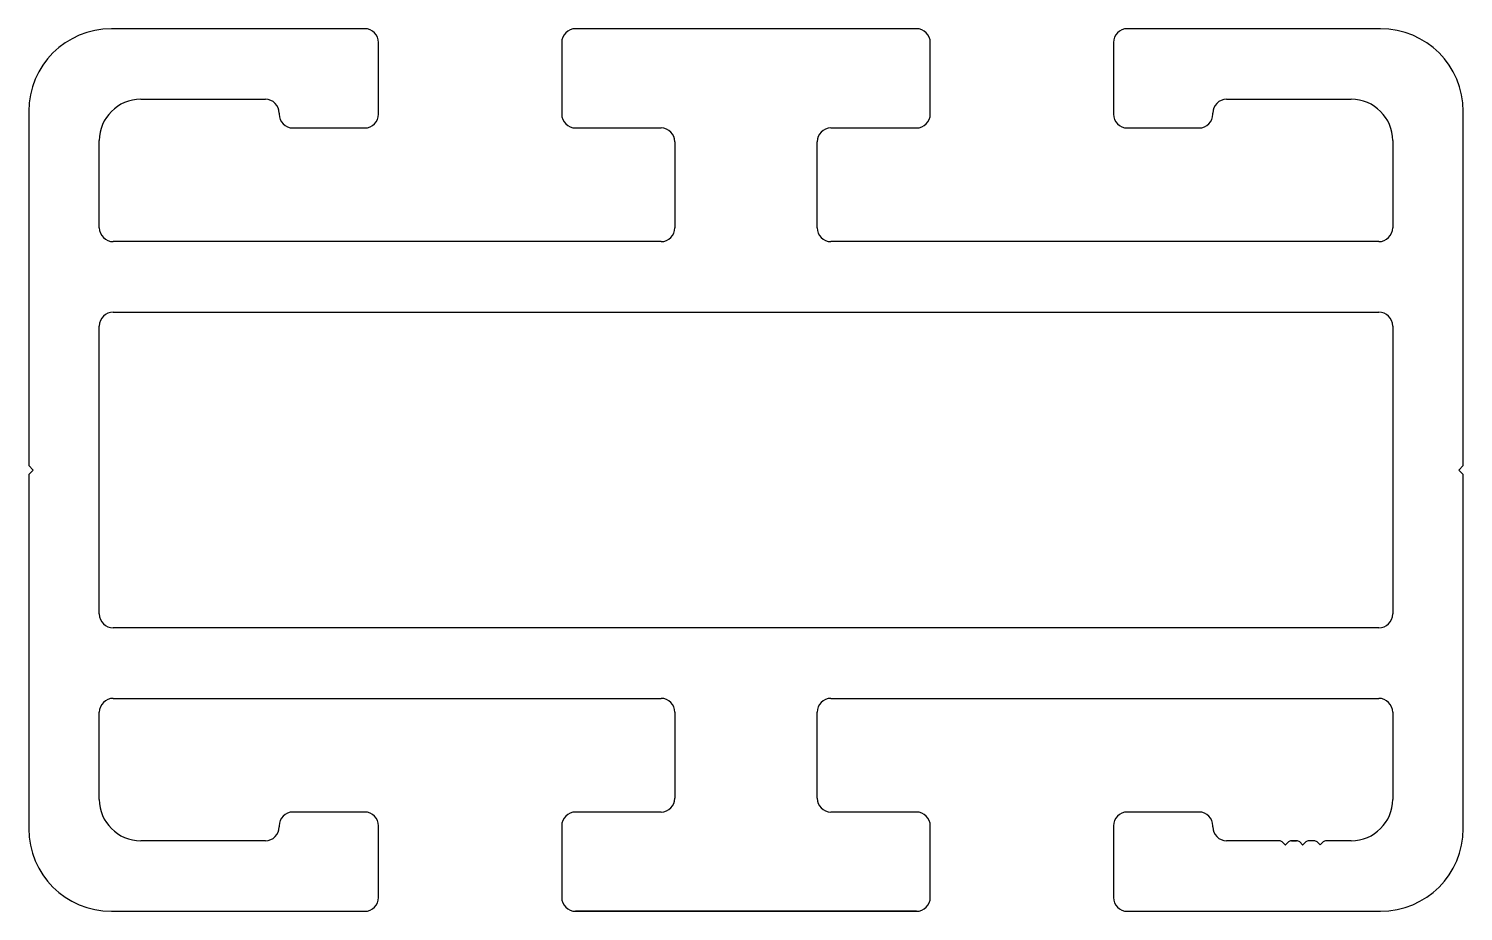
# Model space of a CAD drawing. Header units: inches. Extents: x -40.9 to 41.7, y -0.1 to 50.7.
import ezdxf

# ---------------------------------------------------------------- set-up
doc = ezdxf.new("R2010")
doc.units = ezdxf.units.IN
doc.header["$MEASUREMENT"] = 0

msp = doc.modelspace()

# ---------------------------------------------------------------- linework, layer by layer
at = {"color": 7}
for p, q in [((-21.531, 50.7), (-36.105, 50.7)), ((10.219, 50.7), (-9.403, 50.7)), ((36.92, 50.7), (22.347, 50.7)), ((-20.738, 45.779), (-20.738, 49.906)), ((-10.197, 49.906), (-10.197, 45.779)), ((11.012, 45.779), (11.012, 49.906)), ((21.553, 49.906), (21.553, 45.779)), ((-34.423, 46.636), (-27.246, 46.636)), ((28.062, 46.636), (35.239, 46.636)), ((-40.867, 45.938), (-40.867, 25.554)), ((-26.453, 45.842), (-26.453, 45.779)), ((27.268, 45.779), (27.268, 45.842)), ((41.683, 25.554), (41.683, 45.938)), ((-25.659, 44.985), (-21.531, 44.985)), ((-9.403, 44.985), (-4.482, 44.985)), ((5.297, 44.985), (10.219, 44.985)), ((22.347, 44.985), (26.475, 44.985)), ((-36.803, 39.238), (-36.803, 44.256)), ((-3.688, 44.191), (-3.688, 39.238)), ((4.504, 39.238), (4.504, 44.191)), ((37.619, 44.256), (37.619, 39.238)), ((-4.482, 38.445), (-36.009, 38.445)), ((36.825, 38.445), (5.297, 38.445)), ((-36.009, 34.381), (36.825, 34.381)), ((-36.803, 17.013), (-36.803, 33.587)), ((37.619, 33.587), (37.619, 17.013)), ((-40.867, 25.554), (-40.613, 25.3)), ((-40.613, 25.3), (-40.867, 25.046)), ((-40.867, 25.046), (-40.867, 4.663)), ((41.429, 25.3), (41.683, 25.554)), ((41.683, 25.046), (41.429, 25.3)), ((41.683, 4.663), (41.683, 25.046)), ((36.825, 16.22), (-36.009, 16.22)), ((-36.009, 12.156), (-4.482, 12.156)), ((5.297, 12.156), (36.825, 12.156)), ((-36.803, 6.344), (-36.803, 11.362)), ((-3.688, 11.362), (-3.688, 6.409)), ((4.504, 6.409), (4.504, 11.362)), ((37.619, 11.362), (37.619, 6.344)), ((-21.531, 5.615), (-25.659, 5.615)), ((-4.482, 5.615), (-9.403, 5.615)), ((10.219, 5.615), (5.297, 5.615)), ((26.475, 5.615), (22.347, 5.615)), ((-26.453, 4.821), (-26.453, 4.758)), ((-20.738, 0.694), (-20.738, 4.821)), ((-10.197, 4.821), (-10.197, 0.694)), ((11.012, 0.694), (11.012, 4.821)), ((21.553, 4.821), (21.553, 0.694)), ((27.268, 4.758), (27.268, 4.821)), ((-27.246, 3.964), (-34.423, 3.964)), ((31.09, 3.964), (28.062, 3.964)), ((31.438, 3.72), (31.267, 3.891)), ((31.62, 3.891), (31.449, 3.72)), ((32.09, 3.964), (31.797, 3.964)), ((31.797, 3.964), (32.09, 3.964)), ((32.09, 3.964), (31.797, 3.964)), ((31.797, 3.964), (32.09, 3.964)), ((32.09, 3.964), (31.797, 3.964)), ((32.438, 3.72), (32.267, 3.891)), ((32.62, 3.891), (32.449, 3.72)), ((33.09, 3.964), (32.797, 3.964)), ((33.438, 3.72), (33.267, 3.891)), ((33.62, 3.891), (33.449, 3.72)), ((35.239, 3.964), (33.797, 3.964)), ((-36.105, -0.1), (-21.531, -0.1)), ((-9.403, -0.1), (10.219, -0.1)), ((10.219, -0.1), (-9.403, -0.1)), ((22.347, -0.1), (36.92, -0.1))]:
    msp.add_line(p, q, dxfattribs=at)
for centre, radius, start, end in [((-36.105, 45.938), 4.762, 90, 180), ((-21.531, 49.906), 0.794, 0, 90), ((-9.403, 49.906), 0.794, 90, 180), ((10.219, 49.906), 0.794, 0, 90), ((22.347, 49.906), 0.794, 90, 180), ((36.92, 45.938), 4.762, 0, 90), ((-34.423, 44.256), 2.38, 90, 180), ((-27.246, 45.842), 0.794, 360, 90), ((28.062, 45.842), 0.794, 90, 180), ((35.239, 44.256), 2.38, 360, 90), ((-25.659, 45.779), 0.794, 180, 270), ((-21.531, 45.779), 0.794, 270, 360), ((-9.403, 45.779), 0.794, 180, 270), ((10.219, 45.779), 0.794, 270, 360), ((22.347, 45.779), 0.794, 180, 270), ((26.475, 45.779), 0.794, 270, 360), ((-4.482, 44.191), 0.794, 0, 90), ((5.297, 44.191), 0.794, 90, 180), ((-36.009, 39.238), 0.794, 180, 270), ((-4.482, 39.238), 0.794, 270, 0), ((5.297, 39.238), 0.794, 180, 270), ((36.825, 39.238), 0.794, 270, 360), ((-36.009, 33.587), 0.794, 90, 180), ((36.825, 33.587), 0.794, 0, 90), ((-36.009, 17.013), 0.794, 180, 270), ((36.825, 17.013), 0.794, 270, 360), ((-36.009, 11.362), 0.794, 90, 180), ((-4.482, 11.362), 0.794, 360, 90), ((5.297, 11.362), 0.794, 90, 180), ((36.825, 11.362), 0.794, 0, 90), ((-34.423, 6.344), 2.38, 180, 270), ((-4.482, 6.409), 0.794, 270, 360), ((5.297, 6.409), 0.794, 180, 270), ((35.239, 6.344), 2.38, 270, 0), ((-25.659, 4.821), 0.794, 90, 180), ((-21.531, 4.821), 0.794, 0, 90), ((-9.403, 4.821), 0.794, 90, 180), ((10.219, 4.821), 0.794, 0, 90), ((22.347, 4.821), 0.794, 90, 180), ((26.475, 4.821), 0.794, 0, 90), ((-36.105, 4.663), 4.763, 180, 270), ((-27.246, 4.758), 0.794, 270, 360), ((28.062, 4.758), 0.794, 180, 270), ((36.92, 4.663), 4.763, 270, 360), ((31.09, 3.714), 0.25, 45, 90), ((31.444, 3.725), 0.008, 225, 315), ((31.797, 3.714), 0.25, 90, 135), ((32.09, 3.714), 0.25, 45, 90), ((32.444, 3.725), 0.008, 225, 315), ((32.797, 3.714), 0.25, 90, 135), ((33.09, 3.714), 0.25, 45, 90), ((33.444, 3.725), 0.008, 225, 315), ((33.797, 3.714), 0.25, 90, 135), ((-21.531, 0.694), 0.794, 270, 360), ((-9.403, 0.694), 0.794, 180, 270), ((10.219, 0.694), 0.794, 270, 360), ((22.347, 0.694), 0.794, 180, 270)]:
    msp.add_arc(centre, radius, start, end, dxfattribs=at)

doc.saveas('drawing.dxf')
